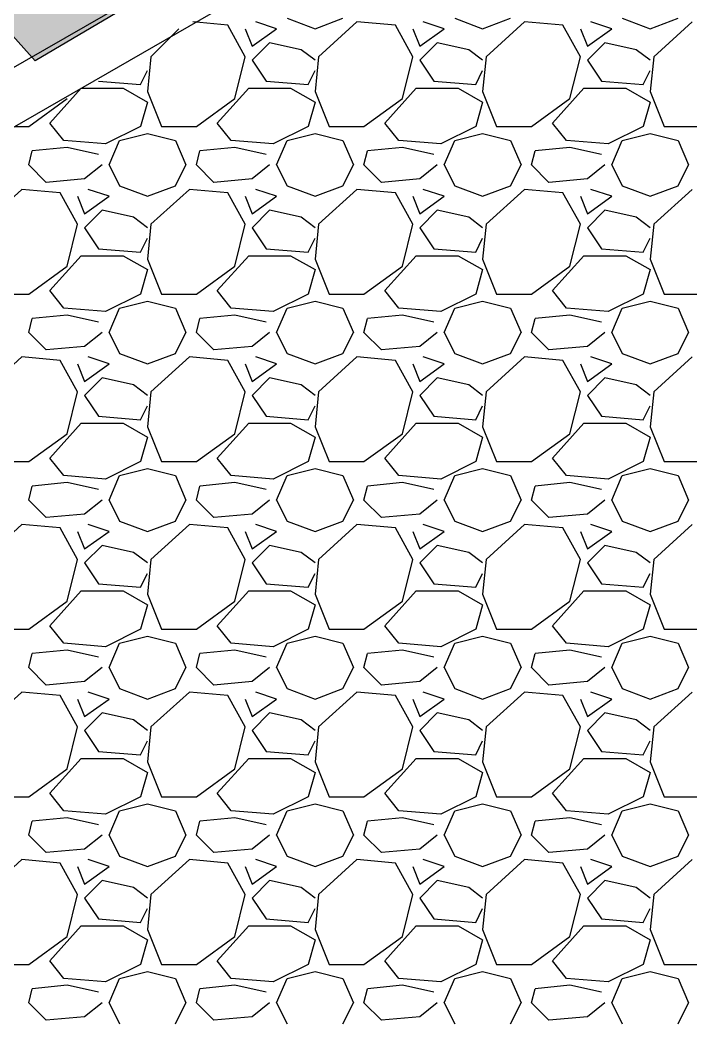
# Model space of a CAD drawing. Header units: metres. Extents: x 1 to 213, y 1 to 147.
# Drawn here: x 74.17 to 76.203, y 135.948 to 138.986 of the extents above; entities that cross this region are included whole.
import ezdxf

# ---------------------------------------------------------------- set-up
doc = ezdxf.new("R2010")
doc.units = ezdxf.units.M
doc.layers.add('00-BASE-ARQUITECTURA', color=8, linetype='Continuous')
doc.layers.add('00-BASE-MAICILLO-EXISTENTE', color=33, linetype='Continuous')

msp = doc.modelspace()

# ---------------------------------------------------------------- hatches: boundary and pattern name
at = {"layer": '00-BASE-MAICILLO-EXISTENTE'}
h = msp.add_hatch(dxfattribs=at)
h.set_pattern_fill('AR-SAND', scale=0.02)
h.paths.add_polyline_path([(52.2111, 142.4781), (53.0489, 142.3458), (60.1927, 142.434), (60.5896, 142.3017), (66.7191, 142.3899), (76.1559, 142.2576), (76.2, 140.2732), (75.9354, 139.8763), (74.2156, 138.8621), (73.4659, 139.6999), (73.1573, 139.7881), (72.6281, 139.6999), (71.217, 138.8621), (70.776, 139.5235), (70.2468, 139.8322), (69.7177, 139.6999), (68.3507, 138.8621), (67.9097, 139.5235), (67.3805, 139.8322), (66.7632, 139.6558), (65.4843, 138.8621), (65.2639, 138.9503), (64.6906, 139.7881), (64.1614, 139.7881), (63.7646, 139.5676), (62.618, 138.8621), (62.2652, 138.4211), (62.3093, 134.8933), (62.7062, 134.3201), (80.301, 134.3201), (82.109, 134.1878), (82.5059, 134.3201), (82.7704, 134.6728), (82.4618, 135.5107), (82.5941, 135.6871), (85.1517, 135.643), (86.0336, 133.4381), (86.5187, 132.7326), (87.577, 130.1749), (98.469, 106.627), (96.7052, 105.7892), (96.3083, 105.7451), (95.9555, 105.4364), (93.3097, 104.2017), (92.9128, 104.5545), (92.7805, 105.0395), (91.9427, 106.2743), (90.7079, 107.6413), (89.0322, 108.9201), (87.4888, 109.6697), (87.7093, 109.7138), (87.9739, 110.0666), (87.9739, 110.4194), (87.6211, 110.8163), (87.092, 110.8163), (86.8274, 110.5958), (86.7392, 110.1548), (86.9597, 109.7579), (86.651, 109.9343), (84.5784, 110.2871), (71.7461, 110.1989), (69.8941, 110.3753), (67.2923, 110.1548), (64.8229, 109.4052), (63.2795, 108.5232), (60.81, 106.0538), (59.7076, 103.9812), (59.2225, 102.526), (59.0021, 101.0267), (59.0021, 98.6895), (58.8698, 98.5131), (52.1229, 98.425), (51.9906, 98.7777), (51.9906, 112.6242), (52.1229, 122.3697), (52.0788, 142.2135), (52.2111, 142.4781)])

# ---------------------------------------------------------------- linework, layer by layer
at = {"layer": '00-BASE-ARQUITECTURA'}
for points in [[(62.3111, 138.6628), (64.6818, 140.028), (65.4014, 138.7898), (67.5604, 140.0386), (68.2907, 138.7898), (70.4497, 140.0386), (71.1694, 138.7898), (73.3389, 140.0386), (74.0586, 138.7898), (76.1964, 140.0174)], [(62.4593, 138.5675), (64.6289, 139.8269), (65.3485, 138.5781), (67.5075, 139.8269), (68.2272, 138.5781), (70.3968, 139.8269), (71.1164, 138.5781), (73.286, 139.8269), (74.0057, 138.5781), (76.1753, 139.8269)], [(74.7994, 138.9697), (74.6936, 138.9803)], [(74.8524, 138.8744), (74.7994, 138.9697)], [(74.9476, 138.9591), (74.8841, 138.9803)], [(74.9794, 138.9908), (75.064, 138.9591)], [(75.064, 138.9591), (75.1487, 138.9908)], [(75.191, 138.9803), (75.0746, 138.8744)], [(75.3074, 138.9697), (75.191, 138.9803)], [(75.3603, 138.8744), (75.3074, 138.9697)], [(75.4556, 138.9591), (75.3921, 138.9803)], [(75.4874, 138.9908), (75.572, 138.9591)], [(75.572, 138.9591), (75.6567, 138.9908)], [(75.699, 138.9803), (75.5826, 138.8744)], [(75.8154, 138.9697), (75.699, 138.9803)], [(75.8683, 138.8744), (75.8154, 138.9697)], [(75.9636, 138.9591), (75.9001, 138.9803)], [(75.9954, 138.9908), (76.08, 138.9591)], [(76.08, 138.9591), (76.1647, 138.9908)], [(76.207, 138.9803), (76.0906, 138.8744)], [(74.6513, 138.9591), (74.5666, 138.8744)], [(74.8524, 138.9591), (74.8735, 138.9062)], [(74.8735, 138.9062), (74.9476, 138.9591)], [(75.3603, 138.9591), (75.3815, 138.9062)], [(75.3815, 138.9062), (75.4556, 138.9591)], [(75.8683, 138.9591), (75.8895, 138.9062)], [(75.8895, 138.9062), (75.9636, 138.9591)], [(74.9264, 138.9168), (74.8735, 138.8638)], [(75.0217, 138.8956), (74.9264, 138.9168)], [(75.4344, 138.9168), (75.3815, 138.8638)], [(75.5297, 138.8956), (75.4344, 138.9168)], [(75.9424, 138.9168), (75.8895, 138.8638)], [(76.0377, 138.8956), (75.9424, 138.9168)], [(74.5666, 138.8744), (74.556, 138.7686)], [(74.8206, 138.7474), (74.8524, 138.8744)], [(75.064, 138.8638), (75.0217, 138.8956)], [(75.0746, 138.8744), (75.064, 138.7686)], [(75.3286, 138.7474), (75.3603, 138.8744)], [(75.572, 138.8638), (75.5297, 138.8956)], [(75.5826, 138.8744), (75.572, 138.7686)], [(75.8366, 138.7474), (75.8683, 138.8744)], [(76.08, 138.8638), (76.0377, 138.8956)], [(76.0906, 138.8744), (76.08, 138.7686)], [(74.8735, 138.8638), (74.9159, 138.8003)], [(75.3815, 138.8638), (75.4239, 138.8003)], [(75.8895, 138.8638), (75.9319, 138.8003)], [(74.5349, 138.7898), (74.556, 138.8321)], [(75.0429, 138.7898), (75.064, 138.8321)], [(75.5509, 138.7898), (75.572, 138.8321)], [(76.0589, 138.7898), (76.08, 138.8321)], [(74.4079, 138.8003), (74.5349, 138.7898)], [(74.9159, 138.8003), (75.0429, 138.7898)], [(75.4239, 138.8003), (75.5509, 138.7898)], [(75.9319, 138.8003), (76.0589, 138.7898)], [(74.2597, 138.6733), (74.3549, 138.7792)], [(74.3549, 138.7792), (74.4819, 138.7792)], [(74.4819, 138.7792), (74.556, 138.7368)], [(74.556, 138.7686), (74.5984, 138.6628)], [(74.7677, 138.6733), (74.8629, 138.7792)], [(74.8629, 138.7792), (74.9899, 138.7792)], [(74.9899, 138.7792), (75.064, 138.7368)], [(75.064, 138.7686), (75.1063, 138.6628)], [(75.2757, 138.6733), (75.3709, 138.7792)], [(75.3709, 138.7792), (75.4979, 138.7792)], [(75.4979, 138.7792), (75.572, 138.7368)], [(75.572, 138.7686), (75.6143, 138.6628)], [(75.7837, 138.6733), (75.8789, 138.7792)], [(75.8789, 138.7792), (76.0059, 138.7792)], [(76.0059, 138.7792), (76.08, 138.7368)], [(76.08, 138.7686), (76.1224, 138.6628)], [(74.1962, 138.6628), (74.3126, 138.7474)], [(74.556, 138.7368), (74.5349, 138.6628)], [(74.7042, 138.6628), (74.8206, 138.7474)], [(75.064, 138.7368), (75.0429, 138.6628)], [(75.2122, 138.6628), (75.3286, 138.7474)], [(75.572, 138.7368), (75.5509, 138.6628)], [(75.7202, 138.6628), (75.8366, 138.7474)], [(76.08, 138.7368), (76.0589, 138.6628)], [(74.1539, 138.6628), (74.1962, 138.6628)], [(74.302, 138.6204), (74.2597, 138.6733)], [(74.5349, 138.6628), (74.429, 138.6098)], [(74.5984, 138.6628), (74.7042, 138.6628)], [(74.81, 138.6204), (74.7677, 138.6733)], [(75.0429, 138.6628), (74.937, 138.6098)], [(75.1063, 138.6628), (75.2122, 138.6628)], [(75.318, 138.6204), (75.2757, 138.6733)], [(75.5509, 138.6628), (75.445, 138.6098)], [(75.6143, 138.6628), (75.7202, 138.6628)], [(75.826, 138.6204), (75.7837, 138.6733)], [(76.0589, 138.6628), (75.953, 138.6098)], [(76.1224, 138.6628), (76.2282, 138.6628)], [(74.4714, 138.6204), (74.556, 138.6416)], [(74.556, 138.6416), (74.6407, 138.6204)], [(74.9794, 138.6204), (75.064, 138.6416)], [(75.064, 138.6416), (75.1487, 138.6204)], [(75.4874, 138.6204), (75.572, 138.6416)], [(75.572, 138.6416), (75.6567, 138.6204)], [(75.9954, 138.6204), (76.08, 138.6416)], [(76.08, 138.6416), (76.1647, 138.6204)], [(74.3126, 138.5993), (74.2068, 138.5887)], [(74.429, 138.6098), (74.302, 138.6204)], [(74.4079, 138.5781), (74.3126, 138.5993)], [(74.4396, 138.5463), (74.4714, 138.6204)], [(74.6407, 138.6204), (74.6724, 138.5463)], [(74.8206, 138.5993), (74.7148, 138.5887)], [(74.937, 138.6098), (74.81, 138.6204)], [(74.9159, 138.5781), (74.8206, 138.5993)], [(74.9476, 138.5463), (74.9794, 138.6204)], [(75.1487, 138.6204), (75.1804, 138.5463)], [(75.3286, 138.5993), (75.2228, 138.5887)], [(75.445, 138.6098), (75.318, 138.6204)], [(75.4239, 138.5781), (75.3286, 138.5993)], [(75.4556, 138.5463), (75.4874, 138.6204)], [(75.6567, 138.6204), (75.6884, 138.5463)], [(75.8366, 138.5993), (75.7308, 138.5887)], [(75.953, 138.6098), (75.826, 138.6204)], [(75.9319, 138.5781), (75.8366, 138.5993)], [(75.9636, 138.5463), (75.9954, 138.6204)], [(76.1647, 138.6204), (76.1964, 138.5463)], [(74.1962, 138.5463), (74.2068, 138.5887)], [(74.7042, 138.5463), (74.7148, 138.5887)], [(75.2122, 138.5463), (75.2228, 138.5887)], [(75.7202, 138.5463), (75.7308, 138.5887)], [(74.2491, 138.4934), (74.1962, 138.5463)], [(74.4184, 138.5463), (74.3655, 138.504)], [(74.4396, 138.5463), (74.4714, 138.4828)], [(74.6407, 138.4828), (74.6724, 138.5463)], [(74.7571, 138.4934), (74.7042, 138.5463)], [(74.9264, 138.5463), (74.8735, 138.504)], [(74.9476, 138.5463), (74.9794, 138.4828)], [(75.1487, 138.4828), (75.1804, 138.5463)], [(75.2651, 138.4934), (75.2122, 138.5463)], [(75.4344, 138.5463), (75.3815, 138.504)], [(75.4556, 138.5463), (75.4874, 138.4828)], [(75.6567, 138.4828), (75.6884, 138.5463)], [(75.7731, 138.4934), (75.7202, 138.5463)], [(75.9424, 138.5463), (75.8895, 138.504)], [(75.9636, 138.5463), (75.9954, 138.4828)], [(76.1647, 138.4828), (76.1964, 138.5463)], [(74.3655, 138.504), (74.2491, 138.4934)], [(74.4714, 138.4828), (74.556, 138.4511)], [(74.556, 138.4511), (74.6407, 138.4828)], [(74.8735, 138.504), (74.7571, 138.4934)], [(74.9794, 138.4828), (75.064, 138.4511)], [(75.064, 138.4511), (75.1487, 138.4828)], [(75.3815, 138.504), (75.2651, 138.4934)], [(75.4874, 138.4828), (75.572, 138.4511)], [(75.572, 138.4511), (75.6567, 138.4828)], [(75.8895, 138.504), (75.7731, 138.4934)], [(75.9954, 138.4828), (76.08, 138.4511)], [(76.08, 138.4511), (76.1647, 138.4828)], [(74.175, 138.4723), (74.0586, 138.3664)], [(74.2914, 138.4617), (74.175, 138.4723)], [(74.3444, 138.3664), (74.2914, 138.4617)], [(74.3444, 138.4511), (74.3655, 138.3982)], [(74.3655, 138.3982), (74.4396, 138.4511)], [(74.4396, 138.4511), (74.3761, 138.4723)], [(74.683, 138.4723), (74.5666, 138.3664)], [(74.7994, 138.4617), (74.683, 138.4723)], [(74.8524, 138.3664), (74.7994, 138.4617)], [(74.8524, 138.4511), (74.8735, 138.3982)], [(74.8735, 138.3982), (74.9476, 138.4511)], [(74.9476, 138.4511), (74.8841, 138.4723)], [(75.191, 138.4723), (75.0746, 138.3664)], [(75.3074, 138.4617), (75.191, 138.4723)], [(75.3603, 138.3664), (75.3074, 138.4617)], [(75.3603, 138.4511), (75.3815, 138.3982)], [(75.3815, 138.3982), (75.4556, 138.4511)], [(75.4556, 138.4511), (75.3921, 138.4723)], [(75.699, 138.4723), (75.5826, 138.3664)], [(75.8154, 138.4617), (75.699, 138.4723)], [(75.8683, 138.3664), (75.8154, 138.4617)], [(75.8683, 138.4511), (75.8895, 138.3982)], [(75.8895, 138.3982), (75.9636, 138.4511)], [(75.9636, 138.4511), (75.9001, 138.4723)], [(76.207, 138.4723), (76.0906, 138.3664)], [(74.4184, 138.4088), (74.3655, 138.3558)], [(74.5137, 138.3876), (74.4184, 138.4088)], [(74.556, 138.3558), (74.5137, 138.3876)], [(74.9264, 138.4088), (74.8735, 138.3558)], [(75.0217, 138.3876), (74.9264, 138.4088)], [(75.064, 138.3558), (75.0217, 138.3876)], [(75.4344, 138.4088), (75.3815, 138.3558)], [(75.5297, 138.3876), (75.4344, 138.4088)], [(75.572, 138.3558), (75.5297, 138.3876)], [(75.9424, 138.4088), (75.8895, 138.3558)], [(76.0377, 138.3876), (75.9424, 138.4088)], [(76.08, 138.3558), (76.0377, 138.3876)], [(74.3126, 138.2394), (74.3444, 138.3664)], [(74.3655, 138.3558), (74.4079, 138.2923)], [(74.5666, 138.3664), (74.556, 138.2606)], [(74.8206, 138.2394), (74.8524, 138.3664)], [(74.8735, 138.3558), (74.9159, 138.2923)], [(75.0746, 138.3664), (75.064, 138.2606)], [(75.3286, 138.2394), (75.3603, 138.3664)], [(75.3815, 138.3558), (75.4239, 138.2923)], [(75.5826, 138.3664), (75.572, 138.2606)], [(75.8366, 138.2394), (75.8683, 138.3664)], [(75.8895, 138.3558), (75.9319, 138.2923)], [(76.0906, 138.3664), (76.08, 138.2606)], [(74.5349, 138.2818), (74.556, 138.3241)], [(75.0429, 138.2818), (75.064, 138.3241)], [(75.5509, 138.2818), (75.572, 138.3241)], [(76.0589, 138.2818), (76.08, 138.3241)], [(74.2597, 138.1653), (74.3549, 138.2712)], [(74.3549, 138.2712), (74.4819, 138.2712)], [(74.4079, 138.2923), (74.5349, 138.2818)], [(74.4819, 138.2712), (74.556, 138.2288)], [(74.7677, 138.1653), (74.8629, 138.2712)], [(74.8629, 138.2712), (74.9899, 138.2712)], [(74.9159, 138.2923), (75.0429, 138.2818)], [(74.9899, 138.2712), (75.064, 138.2288)], [(75.2757, 138.1653), (75.3709, 138.2712)], [(75.3709, 138.2712), (75.4979, 138.2712)], [(75.4239, 138.2923), (75.5509, 138.2818)], [(75.4979, 138.2712), (75.572, 138.2288)], [(75.7837, 138.1653), (75.8789, 138.2712)], [(75.8789, 138.2712), (76.0059, 138.2712)], [(75.9319, 138.2923), (76.0589, 138.2818)], [(76.0059, 138.2712), (76.08, 138.2288)], [(74.1962, 138.1548), (74.3126, 138.2394)], [(74.556, 138.2606), (74.5984, 138.1548)], [(74.7042, 138.1548), (74.8206, 138.2394)], [(75.064, 138.2606), (75.1063, 138.1548)], [(75.2122, 138.1548), (75.3286, 138.2394)], [(75.572, 138.2606), (75.6143, 138.1548)], [(75.7202, 138.1548), (75.8366, 138.2394)], [(76.08, 138.2606), (76.1224, 138.1548)], [(74.556, 138.2288), (74.5349, 138.1548)], [(75.064, 138.2288), (75.0429, 138.1548)], [(75.572, 138.2288), (75.5509, 138.1548)], [(76.08, 138.2288), (76.0589, 138.1548)], [(74.0904, 138.1548), (74.1962, 138.1548)], [(74.302, 138.1124), (74.2597, 138.1653)], [(74.5349, 138.1548), (74.429, 138.1018)], [(74.5984, 138.1548), (74.7042, 138.1548)], [(74.81, 138.1124), (74.7677, 138.1653)], [(75.0429, 138.1548), (74.937, 138.1018)], [(75.1063, 138.1548), (75.2122, 138.1548)], [(75.318, 138.1124), (75.2757, 138.1653)], [(75.5509, 138.1548), (75.445, 138.1018)], [(75.6143, 138.1548), (75.7202, 138.1548)], [(75.826, 138.1124), (75.7837, 138.1653)], [(76.0589, 138.1548), (75.953, 138.1018)], [(76.1224, 138.1548), (76.2282, 138.1548)], [(74.429, 138.1018), (74.302, 138.1124)], [(74.4396, 138.0383), (74.4714, 138.1124)], [(74.4714, 138.1124), (74.556, 138.1336)], [(74.556, 138.1336), (74.6407, 138.1124)], [(74.6407, 138.1124), (74.6724, 138.0383)], [(74.937, 138.1018), (74.81, 138.1124)], [(74.9476, 138.0383), (74.9794, 138.1124)], [(74.9794, 138.1124), (75.064, 138.1336)], [(75.064, 138.1336), (75.1487, 138.1124)], [(75.1487, 138.1124), (75.1804, 138.0383)], [(75.445, 138.1018), (75.318, 138.1124)], [(75.4556, 138.0383), (75.4874, 138.1124)], [(75.4874, 138.1124), (75.572, 138.1336)], [(75.572, 138.1336), (75.6567, 138.1124)], [(75.6567, 138.1124), (75.6884, 138.0383)], [(75.953, 138.1018), (75.826, 138.1124)], [(75.9636, 138.0383), (75.9954, 138.1124)], [(75.9954, 138.1124), (76.08, 138.1336)], [(76.08, 138.1336), (76.1647, 138.1124)], [(76.1647, 138.1124), (76.1964, 138.0383)], [(74.1962, 138.0383), (74.2068, 138.0807)], [(74.3126, 138.0913), (74.2068, 138.0807)], [(74.4079, 138.0701), (74.3126, 138.0913)], [(74.7042, 138.0383), (74.7148, 138.0807)], [(74.8206, 138.0913), (74.7148, 138.0807)], [(74.9159, 138.0701), (74.8206, 138.0913)], [(75.2122, 138.0383), (75.2228, 138.0807)], [(75.3286, 138.0913), (75.2228, 138.0807)], [(75.4239, 138.0701), (75.3286, 138.0913)], [(75.7202, 138.0383), (75.7308, 138.0807)], [(75.8366, 138.0913), (75.7308, 138.0807)], [(75.9319, 138.0701), (75.8366, 138.0913)], [(74.2491, 137.9854), (74.1962, 138.0383)], [(74.4184, 138.0383), (74.3655, 137.996)], [(74.4396, 138.0383), (74.4714, 137.9748)], [(74.6407, 137.9748), (74.6724, 138.0383)], [(74.7571, 137.9854), (74.7042, 138.0383)], [(74.9264, 138.0383), (74.8735, 137.996)], [(74.9476, 138.0383), (74.9794, 137.9748)], [(75.1487, 137.9748), (75.1804, 138.0383)], [(75.2651, 137.9854), (75.2122, 138.0383)], [(75.4344, 138.0383), (75.3815, 137.996)], [(75.4556, 138.0383), (75.4874, 137.9748)], [(75.6567, 137.9748), (75.6884, 138.0383)], [(75.7731, 137.9854), (75.7202, 138.0383)], [(75.9424, 138.0383), (75.8895, 137.996)], [(75.9636, 138.0383), (75.9954, 137.9748)], [(76.1647, 137.9748), (76.1964, 138.0383)], [(74.3655, 137.996), (74.2491, 137.9854)], [(74.8735, 137.996), (74.7571, 137.9854)], [(75.3815, 137.996), (75.2651, 137.9854)], [(75.8895, 137.996), (75.7731, 137.9854)], [(74.175, 137.9643), (74.0586, 137.8584)], [(74.2914, 137.9537), (74.175, 137.9643)], [(74.4396, 137.9431), (74.3761, 137.9643)], [(74.4714, 137.9748), (74.556, 137.9431)], [(74.556, 137.9431), (74.6407, 137.9748)], [(74.683, 137.9643), (74.5666, 137.8584)], [(74.7994, 137.9537), (74.683, 137.9643)], [(74.9476, 137.9431), (74.8841, 137.9643)], [(74.9794, 137.9748), (75.064, 137.9431)], [(75.064, 137.9431), (75.1487, 137.9748)], [(75.191, 137.9643), (75.0746, 137.8584)], [(75.3074, 137.9537), (75.191, 137.9643)], [(75.4556, 137.9431), (75.3921, 137.9643)], [(75.4874, 137.9748), (75.572, 137.9431)], [(75.572, 137.9431), (75.6567, 137.9748)], [(75.699, 137.9643), (75.5826, 137.8584)], [(75.8154, 137.9537), (75.699, 137.9643)], [(75.9636, 137.9431), (75.9001, 137.9643)], [(75.9954, 137.9748), (76.08, 137.9431)], [(76.08, 137.9431), (76.1647, 137.9748)], [(76.207, 137.9643), (76.0906, 137.8584)], [(74.3444, 137.8584), (74.2914, 137.9537)], [(74.3444, 137.9431), (74.3655, 137.8902)], [(74.3655, 137.8902), (74.4396, 137.9431)], [(74.8524, 137.8584), (74.7994, 137.9537)], [(74.8524, 137.9431), (74.8735, 137.8902)], [(74.8735, 137.8902), (74.9476, 137.9431)], [(75.3603, 137.8584), (75.3074, 137.9537)], [(75.3603, 137.9431), (75.3815, 137.8902)], [(75.3815, 137.8902), (75.4556, 137.9431)], [(75.8683, 137.8584), (75.8154, 137.9537)], [(75.8683, 137.9431), (75.8895, 137.8902)], [(75.8895, 137.8902), (75.9636, 137.9431)], [(74.4184, 137.9008), (74.3655, 137.8478)], [(74.5137, 137.8796), (74.4184, 137.9008)], [(74.9264, 137.9008), (74.8735, 137.8478)], [(75.0217, 137.8796), (74.9264, 137.9008)], [(75.4344, 137.9008), (75.3815, 137.8478)], [(75.5297, 137.8796), (75.4344, 137.9008)], [(75.9424, 137.9008), (75.8895, 137.8478)], [(76.0377, 137.8796), (75.9424, 137.9008)], [(74.556, 137.8478), (74.5137, 137.8796)], [(75.064, 137.8478), (75.0217, 137.8796)], [(75.572, 137.8478), (75.5297, 137.8796)], [(76.08, 137.8478), (76.0377, 137.8796)], [(74.3126, 137.7314), (74.3444, 137.8584)], [(74.3655, 137.8478), (74.4079, 137.7843)], [(74.5666, 137.8584), (74.556, 137.7526)], [(74.8206, 137.7314), (74.8524, 137.8584)], [(74.8735, 137.8478), (74.9159, 137.7843)], [(75.0746, 137.8584), (75.064, 137.7526)], [(75.3286, 137.7314), (75.3603, 137.8584)], [(75.3815, 137.8478), (75.4239, 137.7843)], [(75.5826, 137.8584), (75.572, 137.7526)], [(75.8366, 137.7314), (75.8683, 137.8584)], [(75.8895, 137.8478), (75.9319, 137.7843)], [(76.0906, 137.8584), (76.08, 137.7526)], [(74.5349, 137.7738), (74.556, 137.8161)], [(75.0429, 137.7738), (75.064, 137.8161)], [(75.5509, 137.7738), (75.572, 137.8161)], [(76.0589, 137.7738), (76.08, 137.8161)], [(74.4079, 137.7843), (74.5349, 137.7738)], [(74.9159, 137.7843), (75.0429, 137.7738)], [(75.4239, 137.7843), (75.5509, 137.7738)], [(75.9319, 137.7843), (76.0589, 137.7738)], [(74.2597, 137.6573), (74.3549, 137.7632)], [(74.3549, 137.7632), (74.4819, 137.7632)], [(74.4819, 137.7632), (74.556, 137.7208)], [(74.556, 137.7526), (74.5984, 137.6468)], [(74.7677, 137.6573), (74.8629, 137.7632)], [(74.8629, 137.7632), (74.9899, 137.7632)], [(74.9899, 137.7632), (75.064, 137.7208)], [(75.064, 137.7526), (75.1063, 137.6468)], [(75.2757, 137.6573), (75.3709, 137.7632)], [(75.3709, 137.7632), (75.4979, 137.7632)], [(75.4979, 137.7632), (75.572, 137.7208)], [(75.572, 137.7526), (75.6143, 137.6468)], [(75.7837, 137.6573), (75.8789, 137.7632)], [(75.8789, 137.7632), (76.0059, 137.7632)], [(76.0059, 137.7632), (76.08, 137.7208)], [(76.08, 137.7526), (76.1224, 137.6468)], [(74.1962, 137.6468), (74.3126, 137.7314)], [(74.556, 137.7208), (74.5349, 137.6468)], [(74.7042, 137.6468), (74.8206, 137.7314)], [(75.064, 137.7208), (75.0429, 137.6468)], [(75.2122, 137.6468), (75.3286, 137.7314)], [(75.572, 137.7208), (75.5509, 137.6468)], [(75.7202, 137.6468), (75.8366, 137.7314)], [(76.08, 137.7208), (76.0589, 137.6468)], [(74.302, 137.6044), (74.2597, 137.6573)], [(74.81, 137.6044), (74.7677, 137.6573)], [(75.318, 137.6044), (75.2757, 137.6573)], [(75.826, 137.6044), (75.7837, 137.6573)], [(74.0904, 137.6468), (74.1962, 137.6468)], [(74.5349, 137.6468), (74.429, 137.5938)], [(74.4714, 137.6044), (74.556, 137.6256)], [(74.556, 137.6256), (74.6407, 137.6044)], [(74.5984, 137.6468), (74.7042, 137.6468)], [(75.0429, 137.6468), (74.937, 137.5938)], [(74.9794, 137.6044), (75.064, 137.6256)], [(75.064, 137.6256), (75.1487, 137.6044)], [(75.1063, 137.6468), (75.2122, 137.6468)], [(75.5509, 137.6468), (75.445, 137.5938)], [(75.4874, 137.6044), (75.572, 137.6256)], [(75.572, 137.6256), (75.6567, 137.6044)], [(75.6143, 137.6468), (75.7202, 137.6468)], [(76.0589, 137.6468), (75.953, 137.5938)], [(75.9954, 137.6044), (76.08, 137.6256)], [(76.08, 137.6256), (76.1647, 137.6044)], [(76.1224, 137.6468), (76.2282, 137.6468)], [(74.429, 137.5938), (74.302, 137.6044)], [(74.4396, 137.5303), (74.4714, 137.6044)], [(74.6407, 137.6044), (74.6724, 137.5303)], [(74.937, 137.5938), (74.81, 137.6044)], [(74.9476, 137.5303), (74.9794, 137.6044)], [(75.1487, 137.6044), (75.1804, 137.5303)], [(75.445, 137.5938), (75.318, 137.6044)], [(75.4556, 137.5303), (75.4874, 137.6044)], [(75.6567, 137.6044), (75.6884, 137.5303)], [(75.953, 137.5938), (75.826, 137.6044)], [(75.9636, 137.5303), (75.9954, 137.6044)], [(76.1647, 137.6044), (76.1964, 137.5303)], [(74.1962, 137.5303), (74.2068, 137.5727)], [(74.3126, 137.5833), (74.2068, 137.5727)], [(74.4079, 137.5621), (74.3126, 137.5833)], [(74.7042, 137.5303), (74.7148, 137.5727)], [(74.8206, 137.5833), (74.7148, 137.5727)], [(74.9159, 137.5621), (74.8206, 137.5833)], [(75.2122, 137.5303), (75.2228, 137.5727)], [(75.3286, 137.5833), (75.2228, 137.5727)], [(75.4239, 137.5621), (75.3286, 137.5833)], [(75.7202, 137.5303), (75.7308, 137.5727)], [(75.8366, 137.5833), (75.7308, 137.5727)], [(75.9319, 137.5621), (75.8366, 137.5833)], [(74.2491, 137.4774), (74.1962, 137.5303)], [(74.4184, 137.5303), (74.3655, 137.488)], [(74.4396, 137.5303), (74.4714, 137.4668)], [(74.6407, 137.4668), (74.6724, 137.5303)], [(74.7571, 137.4774), (74.7042, 137.5303)], [(74.9264, 137.5303), (74.8735, 137.488)], [(74.9476, 137.5303), (74.9794, 137.4668)], [(75.1487, 137.4668), (75.1804, 137.5303)], [(75.2651, 137.4774), (75.2122, 137.5303)], [(75.4344, 137.5303), (75.3815, 137.488)], [(75.4556, 137.5303), (75.4874, 137.4668)], [(75.6567, 137.4668), (75.6884, 137.5303)], [(75.7731, 137.4774), (75.7202, 137.5303)], [(75.9424, 137.5303), (75.8895, 137.488)], [(75.9636, 137.5303), (75.9954, 137.4668)], [(76.1647, 137.4668), (76.1964, 137.5303)], [(74.3655, 137.488), (74.2491, 137.4774)], [(74.8735, 137.488), (74.7571, 137.4774)], [(75.3815, 137.488), (75.2651, 137.4774)], [(75.8895, 137.488), (75.7731, 137.4774)], [(74.175, 137.4563), (74.0586, 137.3504)], [(74.2914, 137.4457), (74.175, 137.4563)], [(74.3444, 137.3504), (74.2914, 137.4457)], [(74.4396, 137.4351), (74.3761, 137.4563)], [(74.4714, 137.4668), (74.556, 137.4351)], [(74.556, 137.4351), (74.6407, 137.4668)], [(74.683, 137.4563), (74.5666, 137.3504)], [(74.7994, 137.4457), (74.683, 137.4563)], [(74.8524, 137.3504), (74.7994, 137.4457)], [(74.9476, 137.4351), (74.8841, 137.4563)], [(74.9794, 137.4668), (75.064, 137.4351)], [(75.064, 137.4351), (75.1487, 137.4668)], [(75.191, 137.4563), (75.0746, 137.3504)], [(75.3074, 137.4457), (75.191, 137.4563)], [(75.3603, 137.3504), (75.3074, 137.4457)], [(75.4556, 137.4351), (75.3921, 137.4563)], [(75.4874, 137.4668), (75.572, 137.4351)], [(75.572, 137.4351), (75.6567, 137.4668)], [(75.699, 137.4563), (75.5826, 137.3504)], [(75.8154, 137.4457), (75.699, 137.4563)], [(75.8683, 137.3504), (75.8154, 137.4457)], [(75.9636, 137.4351), (75.9001, 137.4563)], [(75.9954, 137.4668), (76.08, 137.4351)], [(76.08, 137.4351), (76.1647, 137.4668)], [(76.207, 137.4563), (76.0906, 137.3504)], [(74.3444, 137.4351), (74.3655, 137.3822)], [(74.3655, 137.3822), (74.4396, 137.4351)], [(74.8524, 137.4351), (74.8735, 137.3822)], [(74.8735, 137.3822), (74.9476, 137.4351)], [(75.3603, 137.4351), (75.3815, 137.3822)], [(75.3815, 137.3822), (75.4556, 137.4351)], [(75.8683, 137.4351), (75.8895, 137.3822)], [(75.8895, 137.3822), (75.9636, 137.4351)], [(74.4184, 137.3928), (74.3655, 137.3398)], [(74.5137, 137.3716), (74.4184, 137.3928)], [(74.9264, 137.3928), (74.8735, 137.3398)], [(75.0217, 137.3716), (74.9264, 137.3928)], [(75.4344, 137.3928), (75.3815, 137.3398)], [(75.5297, 137.3716), (75.4344, 137.3928)], [(75.9424, 137.3928), (75.8895, 137.3398)], [(76.0377, 137.3716), (75.9424, 137.3928)], [(74.556, 137.3398), (74.5137, 137.3716)], [(75.064, 137.3398), (75.0217, 137.3716)], [(75.572, 137.3398), (75.5297, 137.3716)], [(76.08, 137.3398), (76.0377, 137.3716)], [(74.3126, 137.2234), (74.3444, 137.3504)], [(74.3655, 137.3398), (74.4079, 137.2763)], [(74.5666, 137.3504), (74.556, 137.2446)], [(74.8206, 137.2234), (74.8524, 137.3504)], [(74.8735, 137.3398), (74.9159, 137.2763)], [(75.0746, 137.3504), (75.064, 137.2446)], [(75.3286, 137.2234), (75.3603, 137.3504)], [(75.3815, 137.3398), (75.4239, 137.2763)], [(75.5826, 137.3504), (75.572, 137.2446)], [(75.8366, 137.2234), (75.8683, 137.3504)], [(75.8895, 137.3398), (75.9319, 137.2763)], [(76.0906, 137.3504), (76.08, 137.2446)], [(74.5349, 137.2658), (74.556, 137.3081)], [(75.0429, 137.2658), (75.064, 137.3081)], [(75.5509, 137.2658), (75.572, 137.3081)], [(76.0589, 137.2658), (76.08, 137.3081)], [(74.4079, 137.2763), (74.5349, 137.2658)], [(74.9159, 137.2763), (75.0429, 137.2658)], [(75.4239, 137.2763), (75.5509, 137.2658)], [(75.9319, 137.2763), (76.0589, 137.2658)], [(74.2597, 137.1493), (74.3549, 137.2552)], [(74.3549, 137.2552), (74.4819, 137.2552)], [(74.4819, 137.2552), (74.556, 137.2128)], [(74.556, 137.2446), (74.5984, 137.1388)], [(74.7677, 137.1493), (74.8629, 137.2552)], [(74.8629, 137.2552), (74.9899, 137.2552)], [(74.9899, 137.2552), (75.064, 137.2128)], [(75.064, 137.2446), (75.1063, 137.1388)], [(75.2757, 137.1493), (75.3709, 137.2552)], [(75.3709, 137.2552), (75.4979, 137.2552)], [(75.4979, 137.2552), (75.572, 137.2128)], [(75.572, 137.2446), (75.6143, 137.1388)], [(75.7837, 137.1493), (75.8789, 137.2552)], [(75.8789, 137.2552), (76.0059, 137.2552)], [(76.0059, 137.2552), (76.08, 137.2128)], [(76.08, 137.2446), (76.1224, 137.1388)], [(74.1962, 137.1388), (74.3126, 137.2234)], [(74.556, 137.2128), (74.5349, 137.1388)], [(74.7042, 137.1388), (74.8206, 137.2234)], [(75.064, 137.2128), (75.0429, 137.1388)], [(75.2122, 137.1388), (75.3286, 137.2234)], [(75.572, 137.2128), (75.5509, 137.1388)], [(75.7202, 137.1388), (75.8366, 137.2234)], [(76.08, 137.2128), (76.0589, 137.1388)], [(74.302, 137.0964), (74.2597, 137.1493)], [(74.81, 137.0964), (74.7677, 137.1493)], [(75.318, 137.0964), (75.2757, 137.1493)], [(75.826, 137.0964), (75.7837, 137.1493)], [(74.0904, 137.1388), (74.1962, 137.1388)], [(74.5349, 137.1388), (74.429, 137.0858)], [(74.4714, 137.0964), (74.556, 137.1176)], [(74.556, 137.1176), (74.6407, 137.0964)], [(74.5984, 137.1388), (74.7042, 137.1388)], [(75.0429, 137.1388), (74.937, 137.0858)], [(74.9794, 137.0964), (75.064, 137.1176)], [(75.064, 137.1176), (75.1487, 137.0964)], [(75.1063, 137.1388), (75.2122, 137.1388)], [(75.5509, 137.1388), (75.445, 137.0858)], [(75.4874, 137.0964), (75.572, 137.1176)], [(75.572, 137.1176), (75.6567, 137.0964)], [(75.6143, 137.1388), (75.7202, 137.1388)], [(76.0589, 137.1388), (75.953, 137.0858)], [(75.9954, 137.0964), (76.08, 137.1176)], [(76.08, 137.1176), (76.1647, 137.0964)], [(76.1224, 137.1388), (76.2282, 137.1388)], [(74.429, 137.0858), (74.302, 137.0964)], [(74.4396, 137.0223), (74.4714, 137.0964)], [(74.6407, 137.0964), (74.6724, 137.0223)], [(74.937, 137.0858), (74.81, 137.0964)], [(74.9476, 137.0223), (74.9794, 137.0964)], [(75.1487, 137.0964), (75.1804, 137.0223)], [(75.445, 137.0858), (75.318, 137.0964)], [(75.4556, 137.0223), (75.4874, 137.0964)], [(75.6567, 137.0964), (75.6884, 137.0223)], [(75.953, 137.0858), (75.826, 137.0964)], [(75.9636, 137.0223), (75.9954, 137.0964)], [(76.1647, 137.0964), (76.1964, 137.0223)], [(74.1962, 137.0223), (74.2068, 137.0647)], [(74.3126, 137.0753), (74.2068, 137.0647)], [(74.4079, 137.0541), (74.3126, 137.0753)], [(74.7042, 137.0223), (74.7148, 137.0647)], [(74.8206, 137.0753), (74.7148, 137.0647)], [(74.9159, 137.0541), (74.8206, 137.0753)], [(75.2122, 137.0223), (75.2228, 137.0647)], [(75.3286, 137.0753), (75.2228, 137.0647)], [(75.4239, 137.0541), (75.3286, 137.0753)], [(75.7202, 137.0223), (75.7308, 137.0647)], [(75.8366, 137.0753), (75.7308, 137.0647)], [(75.9319, 137.0541), (75.8366, 137.0753)], [(74.2491, 136.9694), (74.1962, 137.0223)], [(74.4184, 137.0223), (74.3655, 136.98)], [(74.4396, 137.0223), (74.4714, 136.9588)], [(74.6407, 136.9588), (74.6724, 137.0223)], [(74.7571, 136.9694), (74.7042, 137.0223)], [(74.9264, 137.0223), (74.8735, 136.98)], [(74.9476, 137.0223), (74.9794, 136.9588)], [(75.1487, 136.9588), (75.1804, 137.0223)], [(75.2651, 136.9694), (75.2122, 137.0223)], [(75.4344, 137.0223), (75.3815, 136.98)], [(75.4556, 137.0223), (75.4874, 136.9588)], [(75.6567, 136.9588), (75.6884, 137.0223)], [(75.7731, 136.9694), (75.7202, 137.0223)], [(75.9424, 137.0223), (75.8895, 136.98)], [(75.9636, 137.0223), (75.9954, 136.9588)], [(76.1647, 136.9588), (76.1964, 137.0223)], [(74.3655, 136.98), (74.2491, 136.9694)], [(74.4714, 136.9588), (74.556, 136.9271)], [(74.556, 136.9271), (74.6407, 136.9588)], [(74.8735, 136.98), (74.7571, 136.9694)], [(74.9794, 136.9588), (75.064, 136.9271)], [(75.064, 136.9271), (75.1487, 136.9588)], [(75.3815, 136.98), (75.2651, 136.9694)], [(75.4874, 136.9588), (75.572, 136.9271)], [(75.572, 136.9271), (75.6567, 136.9588)], [(75.8895, 136.98), (75.7731, 136.9694)], [(75.9954, 136.9588), (76.08, 136.9271)], [(76.08, 136.9271), (76.1647, 136.9588)], [(74.175, 136.9483), (74.0586, 136.8424)], [(74.2914, 136.9377), (74.175, 136.9483)], [(74.3444, 136.8424), (74.2914, 136.9377)], [(74.3444, 136.9271), (74.3655, 136.8742)], [(74.3655, 136.8742), (74.4396, 136.9271)], [(74.4396, 136.9271), (74.3761, 136.9483)], [(74.683, 136.9483), (74.5666, 136.8424)], [(74.7994, 136.9377), (74.683, 136.9483)], [(74.8524, 136.8424), (74.7994, 136.9377)], [(74.8524, 136.9271), (74.8735, 136.8742)], [(74.8735, 136.8742), (74.9476, 136.9271)], [(74.9476, 136.9271), (74.8841, 136.9483)], [(75.191, 136.9483), (75.0746, 136.8424)], [(75.3074, 136.9377), (75.191, 136.9483)], [(75.3603, 136.8424), (75.3074, 136.9377)], [(75.3603, 136.9271), (75.3815, 136.8742)], [(75.3815, 136.8742), (75.4556, 136.9271)], [(75.4556, 136.9271), (75.3921, 136.9483)], [(75.699, 136.9483), (75.5826, 136.8424)], [(75.8154, 136.9377), (75.699, 136.9483)], [(75.8683, 136.8424), (75.8154, 136.9377)], [(75.8683, 136.9271), (75.8895, 136.8742)], [(75.8895, 136.8742), (75.9636, 136.9271)], [(75.9636, 136.9271), (75.9001, 136.9483)], [(76.207, 136.9483), (76.0906, 136.8424)], [(74.4184, 136.8848), (74.3655, 136.8318)], [(74.5137, 136.8636), (74.4184, 136.8848)], [(74.9264, 136.8848), (74.8735, 136.8318)], [(75.0217, 136.8636), (74.9264, 136.8848)], [(75.4344, 136.8848), (75.3815, 136.8318)], [(75.5297, 136.8636), (75.4344, 136.8848)], [(75.9424, 136.8848), (75.8895, 136.8318)], [(76.0377, 136.8636), (75.9424, 136.8848)], [(74.3126, 136.7154), (74.3444, 136.8424)], [(74.556, 136.8318), (74.5137, 136.8636)], [(74.5666, 136.8424), (74.556, 136.7366)], [(74.8206, 136.7154), (74.8524, 136.8424)], [(75.064, 136.8318), (75.0217, 136.8636)], [(75.0746, 136.8424), (75.064, 136.7366)], [(75.3286, 136.7154), (75.3603, 136.8424)], [(75.572, 136.8318), (75.5297, 136.8636)], [(75.5826, 136.8424), (75.572, 136.7366)], [(75.8366, 136.7154), (75.8683, 136.8424)], [(76.08, 136.8318), (76.0377, 136.8636)], [(76.0906, 136.8424), (76.08, 136.7366)], [(74.3655, 136.8318), (74.4079, 136.7683)], [(74.8735, 136.8318), (74.9159, 136.7683)], [(75.3815, 136.8318), (75.4239, 136.7683)], [(75.8895, 136.8318), (75.9319, 136.7683)], [(74.5349, 136.7578), (74.556, 136.8001)], [(75.0429, 136.7578), (75.064, 136.8001)], [(75.5509, 136.7578), (75.572, 136.8001)], [(76.0589, 136.7578), (76.08, 136.8001)], [(74.2597, 136.6413), (74.3549, 136.7472)], [(74.3549, 136.7472), (74.4819, 136.7472)], [(74.4079, 136.7683), (74.5349, 136.7578)], [(74.4819, 136.7472), (74.556, 136.7048)], [(74.7677, 136.6413), (74.8629, 136.7472)], [(74.8629, 136.7472), (74.9899, 136.7472)], [(74.9159, 136.7683), (75.0429, 136.7578)], [(74.9899, 136.7472), (75.064, 136.7048)], [(75.2757, 136.6413), (75.3709, 136.7472)], [(75.3709, 136.7472), (75.4979, 136.7472)], [(75.4239, 136.7683), (75.5509, 136.7578)], [(75.4979, 136.7472), (75.572, 136.7048)], [(75.7837, 136.6413), (75.8789, 136.7472)], [(75.8789, 136.7472), (76.0059, 136.7472)], [(75.9319, 136.7683), (76.0589, 136.7578)], [(76.0059, 136.7472), (76.08, 136.7048)], [(74.1962, 136.6308), (74.3126, 136.7154)], [(74.556, 136.7366), (74.5984, 136.6308)], [(74.7042, 136.6308), (74.8206, 136.7154)], [(75.064, 136.7366), (75.1063, 136.6308)], [(75.2122, 136.6308), (75.3286, 136.7154)], [(75.572, 136.7366), (75.6143, 136.6308)], [(75.7202, 136.6308), (75.8366, 136.7154)], [(76.08, 136.7366), (76.1224, 136.6308)], [(74.556, 136.7048), (74.5349, 136.6308)], [(75.064, 136.7048), (75.0429, 136.6308)], [(75.572, 136.7048), (75.5509, 136.6308)], [(76.08, 136.7048), (76.0589, 136.6308)], [(74.0904, 136.6308), (74.1962, 136.6308)], [(74.302, 136.5884), (74.2597, 136.6413)], [(74.5349, 136.6308), (74.429, 136.5778)], [(74.5984, 136.6308), (74.7042, 136.6308)], [(74.81, 136.5884), (74.7677, 136.6413)], [(75.0429, 136.6308), (74.937, 136.5778)], [(75.1063, 136.6308), (75.2122, 136.6308)], [(75.318, 136.5884), (75.2757, 136.6413)], [(75.5509, 136.6308), (75.445, 136.5778)], [(75.6143, 136.6308), (75.7202, 136.6308)], [(75.826, 136.5884), (75.7837, 136.6413)], [(76.0589, 136.6308), (75.953, 136.5778)], [(76.1224, 136.6308), (76.2282, 136.6308)], [(74.4714, 136.5884), (74.556, 136.6096)], [(74.556, 136.6096), (74.6407, 136.5884)], [(74.9794, 136.5884), (75.064, 136.6096)], [(75.064, 136.6096), (75.1487, 136.5884)], [(75.4874, 136.5884), (75.572, 136.6096)], [(75.572, 136.6096), (75.6567, 136.5884)], [(75.9954, 136.5884), (76.08, 136.6096)], [(76.08, 136.6096), (76.1647, 136.5884)], [(74.3126, 136.5673), (74.2068, 136.5567)], [(74.429, 136.5778), (74.302, 136.5884)], [(74.4079, 136.5461), (74.3126, 136.5673)], [(74.4396, 136.5143), (74.4714, 136.5884)], [(74.6407, 136.5884), (74.6724, 136.5143)], [(74.8206, 136.5673), (74.7148, 136.5567)], [(74.937, 136.5778), (74.81, 136.5884)], [(74.9159, 136.5461), (74.8206, 136.5673)], [(74.9476, 136.5143), (74.9794, 136.5884)], [(75.1487, 136.5884), (75.1804, 136.5143)], [(75.3286, 136.5673), (75.2228, 136.5567)], [(75.445, 136.5778), (75.318, 136.5884)], [(75.4239, 136.5461), (75.3286, 136.5673)], [(75.4556, 136.5143), (75.4874, 136.5884)], [(75.6567, 136.5884), (75.6884, 136.5143)], [(75.8366, 136.5673), (75.7308, 136.5567)], [(75.953, 136.5778), (75.826, 136.5884)], [(75.9319, 136.5461), (75.8366, 136.5673)], [(75.9636, 136.5143), (75.9954, 136.5884)], [(76.1647, 136.5884), (76.1964, 136.5143)], [(74.1962, 136.5143), (74.2068, 136.5567)], [(74.7042, 136.5143), (74.7148, 136.5567)], [(75.2122, 136.5143), (75.2228, 136.5567)], [(75.7202, 136.5143), (75.7308, 136.5567)], [(74.2491, 136.4614), (74.1962, 136.5143)], [(74.4184, 136.5143), (74.3655, 136.472)], [(74.4396, 136.5143), (74.4714, 136.4508)], [(74.6407, 136.4508), (74.6724, 136.5143)], [(74.7571, 136.4614), (74.7042, 136.5143)], [(74.9264, 136.5143), (74.8735, 136.472)], [(74.9476, 136.5143), (74.9794, 136.4508)], [(75.1487, 136.4508), (75.1804, 136.5143)], [(75.2651, 136.4614), (75.2122, 136.5143)], [(75.4344, 136.5143), (75.3815, 136.472)], [(75.4556, 136.5143), (75.4874, 136.4508)], [(75.6567, 136.4508), (75.6884, 136.5143)], [(75.7731, 136.4614), (75.7202, 136.5143)], [(75.9424, 136.5143), (75.8895, 136.472)], [(75.9636, 136.5143), (75.9954, 136.4508)], [(76.1647, 136.4508), (76.1964, 136.5143)], [(74.3655, 136.472), (74.2491, 136.4614)], [(74.8735, 136.472), (74.7571, 136.4614)], [(75.3815, 136.472), (75.2651, 136.4614)], [(75.8895, 136.472), (75.7731, 136.4614)], [(74.4714, 136.4508), (74.556, 136.4191)], [(74.556, 136.4191), (74.6407, 136.4508)], [(74.9794, 136.4508), (75.064, 136.4191)], [(75.064, 136.4191), (75.1487, 136.4508)], [(75.4874, 136.4508), (75.572, 136.4191)], [(75.572, 136.4191), (75.6567, 136.4508)], [(75.9954, 136.4508), (76.08, 136.4191)], [(76.08, 136.4191), (76.1647, 136.4508)], [(74.175, 136.4403), (74.0586, 136.3344)], [(74.2914, 136.4297), (74.175, 136.4403)], [(74.3444, 136.3344), (74.2914, 136.4297)], [(74.3444, 136.4191), (74.3655, 136.3662)], [(74.3655, 136.3662), (74.4396, 136.4191)], [(74.4396, 136.4191), (74.3761, 136.4403)], [(74.683, 136.4403), (74.5666, 136.3344)], [(74.7994, 136.4297), (74.683, 136.4403)], [(74.8524, 136.3344), (74.7994, 136.4297)], [(74.8524, 136.4191), (74.8735, 136.3662)], [(74.8735, 136.3662), (74.9476, 136.4191)], [(74.9476, 136.4191), (74.8841, 136.4403)], [(75.191, 136.4403), (75.0746, 136.3344)], [(75.3074, 136.4297), (75.191, 136.4403)], [(75.3603, 136.3344), (75.3074, 136.4297)], [(75.3603, 136.4191), (75.3815, 136.3662)], [(75.3815, 136.3662), (75.4556, 136.4191)], [(75.4556, 136.4191), (75.3921, 136.4403)], [(75.699, 136.4403), (75.5826, 136.3344)], [(75.8154, 136.4297), (75.699, 136.4403)], [(75.8683, 136.3344), (75.8154, 136.4297)], [(75.8683, 136.4191), (75.8895, 136.3662)], [(75.8895, 136.3662), (75.9636, 136.4191)], [(75.9636, 136.4191), (75.9001, 136.4403)], [(76.207, 136.4403), (76.0906, 136.3344)], [(74.4184, 136.3768), (74.3655, 136.3238)], [(74.5137, 136.3556), (74.4184, 136.3768)], [(74.556, 136.3238), (74.5137, 136.3556)], [(74.9264, 136.3768), (74.8735, 136.3238)], [(75.0217, 136.3556), (74.9264, 136.3768)], [(75.064, 136.3238), (75.0217, 136.3556)], [(75.4344, 136.3768), (75.3815, 136.3238)], [(75.5297, 136.3556), (75.4344, 136.3768)], [(75.572, 136.3238), (75.5297, 136.3556)], [(75.9424, 136.3768), (75.8895, 136.3238)], [(76.0377, 136.3556), (75.9424, 136.3768)], [(76.08, 136.3238), (76.0377, 136.3556)], [(74.3126, 136.2074), (74.3444, 136.3344)], [(74.3655, 136.3238), (74.4079, 136.2603)], [(74.5666, 136.3344), (74.556, 136.2286)], [(74.8206, 136.2074), (74.8524, 136.3344)], [(74.8735, 136.3238), (74.9159, 136.2603)], [(75.0746, 136.3344), (75.064, 136.2286)], [(75.3286, 136.2074), (75.3603, 136.3344)], [(75.3815, 136.3238), (75.4239, 136.2603)], [(75.5826, 136.3344), (75.572, 136.2286)], [(75.8366, 136.2074), (75.8683, 136.3344)], [(75.8895, 136.3238), (75.9319, 136.2603)], [(76.0906, 136.3344), (76.08, 136.2286)], [(74.5349, 136.2498), (74.556, 136.2921)], [(75.0429, 136.2498), (75.064, 136.2921)], [(75.5509, 136.2498), (75.572, 136.2921)], [(76.0589, 136.2498), (76.08, 136.2921)], [(74.4079, 136.2603), (74.5349, 136.2498)], [(74.9159, 136.2603), (75.0429, 136.2498)], [(75.4239, 136.2603), (75.5509, 136.2498)], [(75.9319, 136.2603), (76.0589, 136.2498)], [(74.2597, 136.1333), (74.3549, 136.2392)], [(74.3549, 136.2392), (74.4819, 136.2392)], [(74.4819, 136.2392), (74.556, 136.1968)], [(74.556, 136.2286), (74.5984, 136.1228)], [(74.7677, 136.1333), (74.8629, 136.2392)], [(74.8629, 136.2392), (74.9899, 136.2392)], [(74.9899, 136.2392), (75.064, 136.1968)], [(75.064, 136.2286), (75.1063, 136.1228)], [(75.2757, 136.1333), (75.3709, 136.2392)], [(75.3709, 136.2392), (75.4979, 136.2392)], [(75.4979, 136.2392), (75.572, 136.1968)], [(75.572, 136.2286), (75.6143, 136.1228)], [(75.7837, 136.1333), (75.8789, 136.2392)], [(75.8789, 136.2392), (76.0059, 136.2392)], [(76.0059, 136.2392), (76.08, 136.1968)], [(76.08, 136.2286), (76.1224, 136.1228)], [(74.1962, 136.1228), (74.3126, 136.2074)], [(74.7042, 136.1228), (74.8206, 136.2074)], [(75.2122, 136.1228), (75.3286, 136.2074)], [(75.7202, 136.1228), (75.8366, 136.2074)], [(74.556, 136.1968), (74.5349, 136.1228)], [(75.064, 136.1968), (75.0429, 136.1228)], [(75.572, 136.1968), (75.5509, 136.1228)], [(76.08, 136.1968), (76.0589, 136.1228)], [(74.0904, 136.1228), (74.1962, 136.1228)], [(74.302, 136.0804), (74.2597, 136.1333)], [(74.5349, 136.1228), (74.429, 136.0698)], [(74.5984, 136.1228), (74.7042, 136.1228)], [(74.81, 136.0804), (74.7677, 136.1333)], [(75.0429, 136.1228), (74.937, 136.0698)], [(75.1063, 136.1228), (75.2122, 136.1228)], [(75.318, 136.0804), (75.2757, 136.1333)], [(75.5509, 136.1228), (75.445, 136.0698)], [(75.6143, 136.1228), (75.7202, 136.1228)], [(75.826, 136.0804), (75.7837, 136.1333)], [(76.0589, 136.1228), (75.953, 136.0698)], [(76.1224, 136.1228), (76.2282, 136.1228)], [(74.429, 136.0698), (74.302, 136.0804)], [(74.4396, 136.0063), (74.4714, 136.0804)], [(74.4714, 136.0804), (74.556, 136.1016)], [(74.556, 136.1016), (74.6407, 136.0804)], [(74.6407, 136.0804), (74.6724, 136.0063)], [(74.937, 136.0698), (74.81, 136.0804)], [(74.9476, 136.0063), (74.9794, 136.0804)], [(74.9794, 136.0804), (75.064, 136.1016)], [(75.064, 136.1016), (75.1487, 136.0804)], [(75.1487, 136.0804), (75.1804, 136.0063)], [(75.445, 136.0698), (75.318, 136.0804)], [(75.4556, 136.0063), (75.4874, 136.0804)], [(75.4874, 136.0804), (75.572, 136.1016)], [(75.572, 136.1016), (75.6567, 136.0804)], [(75.6567, 136.0804), (75.6884, 136.0063)], [(75.953, 136.0698), (75.826, 136.0804)], [(75.9636, 136.0063), (75.9954, 136.0804)], [(75.9954, 136.0804), (76.08, 136.1016)], [(76.08, 136.1016), (76.1647, 136.0804)], [(76.1647, 136.0804), (76.1964, 136.0063)], [(74.1962, 136.0063), (74.2068, 136.0487)], [(74.3126, 136.0593), (74.2068, 136.0487)], [(74.4079, 136.0381), (74.3126, 136.0593)], [(74.7042, 136.0063), (74.7148, 136.0487)], [(74.8206, 136.0593), (74.7148, 136.0487)], [(74.9159, 136.0381), (74.8206, 136.0593)], [(75.2122, 136.0063), (75.2228, 136.0487)], [(75.3286, 136.0593), (75.2228, 136.0487)], [(75.4239, 136.0381), (75.3286, 136.0593)], [(75.7202, 136.0063), (75.7308, 136.0487)], [(75.8366, 136.0593), (75.7308, 136.0487)], [(75.9319, 136.0381), (75.8366, 136.0593)], [(74.2491, 135.9534), (74.1962, 136.0063)], [(74.4184, 136.0063), (74.3655, 135.964)], [(74.4396, 136.0063), (74.4714, 135.9429)], [(74.6407, 135.9429), (74.6724, 136.0063)], [(74.7571, 135.9534), (74.7042, 136.0063)], [(74.9264, 136.0063), (74.8735, 135.964)], [(74.9476, 136.0063), (74.9794, 135.9429)], [(75.1487, 135.9429), (75.1804, 136.0063)], [(75.2651, 135.9534), (75.2122, 136.0063)], [(75.4344, 136.0063), (75.3815, 135.964)], [(75.4556, 136.0063), (75.4874, 135.9429)], [(75.6567, 135.9429), (75.6884, 136.0063)], [(75.7731, 135.9534), (75.7202, 136.0063)], [(75.9424, 136.0063), (75.8895, 135.964)], [(75.9636, 136.0063), (75.9954, 135.9429)], [(76.1647, 135.9429), (76.1964, 136.0063)], [(74.3655, 135.964), (74.2491, 135.9534)], [(74.8735, 135.964), (74.7571, 135.9534)], [(75.3815, 135.964), (75.2651, 135.9534)], [(75.8895, 135.964), (75.7731, 135.9534)]]:
    msp.add_lwpolyline(points, dxfattribs=at)
at = {"layer": '00-BASE-MAICILLO-EXISTENTE'}
msp.add_lwpolyline([(60.5896, 142.3017), (66.7191, 142.3899), (76.1559, 142.2576), (76.2, 140.2732), (75.9354, 139.8763), (74.2156, 138.8621), (73.4659, 139.6999), (73.1573, 139.7881), (72.6281, 139.6999), (71.217, 138.8621), (70.776, 139.5235), (70.2468, 139.8322), (69.7177, 139.6999), (68.3507, 138.8621), (67.9097, 139.5235), (67.3805, 139.8322), (66.7632, 139.6558), (65.4843, 138.8621), (65.2639, 138.9503), (64.6906, 139.7881), (64.1614, 139.7881), (63.7646, 139.5676), (62.618, 138.8621), (62.2652, 138.4211)], dxfattribs=at)

doc.saveas('drawing.dxf')
